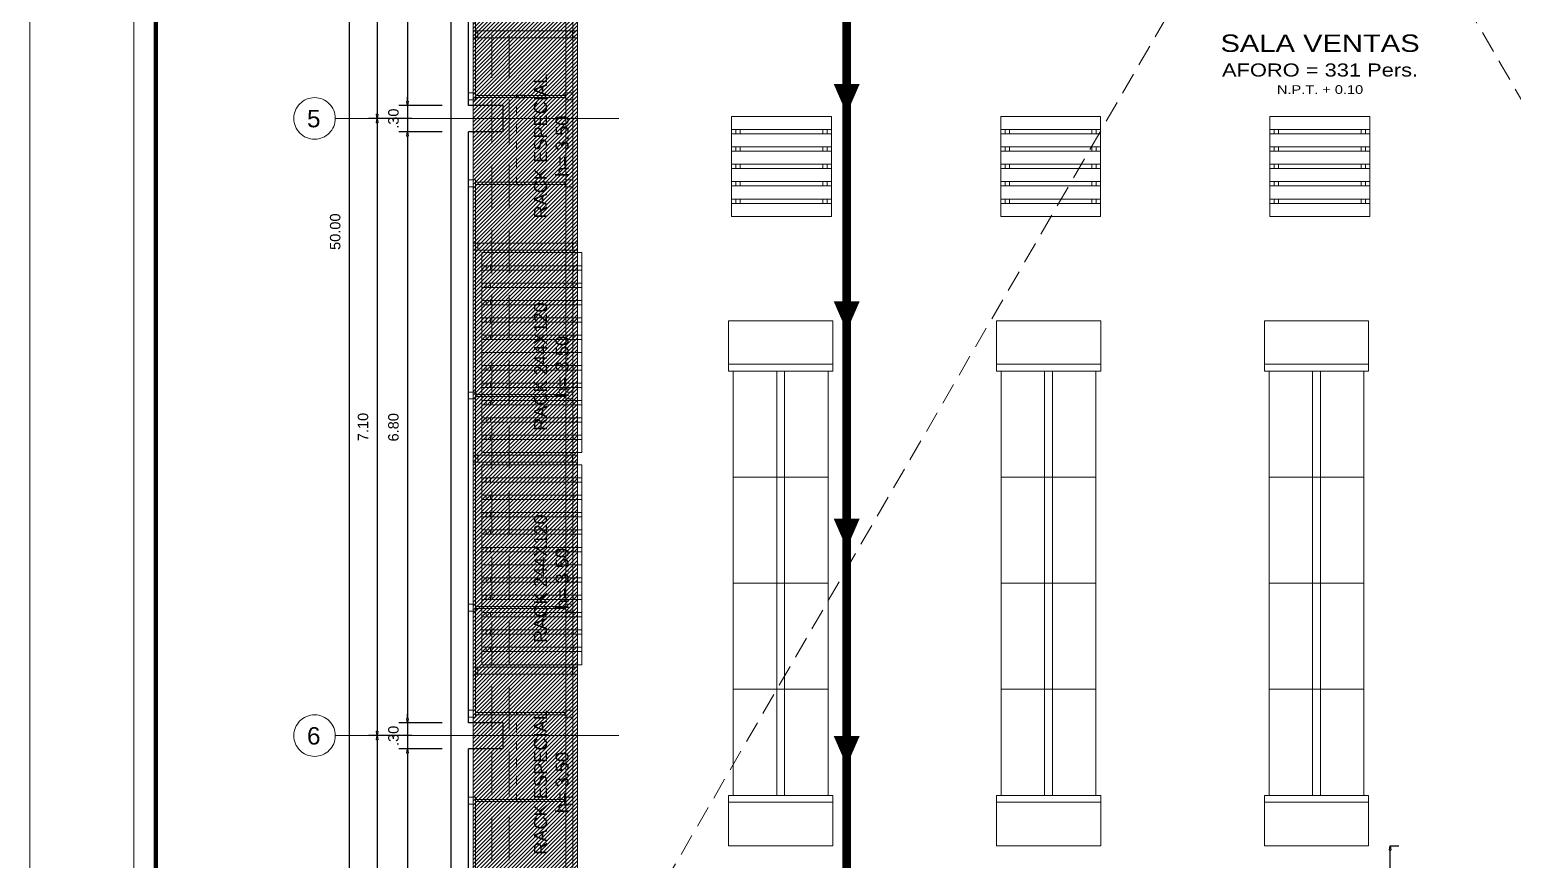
# Model space of a CAD drawing. Header units: millimetres. Extents: x 1675 to 1732.9, y 581.7 to 641.7.
# Drawn here: x 1675.05 to 1692.12, y 606 to 615.55 of the extents above; entities that cross this region are included whole.
import ezdxf

# ---------------------------------------------------------------- set-up
doc = ezdxf.new("R2010")
doc.units = ezdxf.units.MM
for name, pattern in [('DASHDOT', [25.4, 12.7, -6.35, 0, -6.35]), ('DASHED', [0.75, 0.5, -0.25]), ('HIDDEN', [0.375, 0.25, -0.125])]:
    doc.linetypes.add(name, pattern=pattern)
doc.layers.get('0').update_dxf_attribs({"lineweight": 5})
doc.layers.get('Defpoints').update_dxf_attribs({"color": 8, "lineweight": 5})
for name, color, linetype, lineweight in [('- PALETS', 8, 'Continuous', 5), ('-GÓNDOLAS PERÚ', 8, 'Continuous', 5), ('0-MEMB5', 5, 'Continuous', 18), ('AHURADO', 8, 'Continuous', 5), ('COTAS', 8, 'Continuous', 5), ('EJES', 92, 'DASHDOT', 5), ('LFS - 300 - GONDOLA GENERAL', 8, 'Continuous', 5), ('LFS - 303 - LINEAS_COTAS', 8, 'DASHED', 5), ('Muros', 7, 'Continuous', 30), ('PROYECCION', 8, 'HIDDEN', 5), ('Ruta Evacuacion 1', 82, 'HIDDEN', 5), ('texto', 7, 'Continuous', 5)]:
    doc.layers.add(name, color=color, linetype=linetype, lineweight=lineweight)
doc.styles.add('ROMANS', font='arial.ttf')
doc.styles.get("Standard").update_dxf_attribs({"font": 'arial.ttf'})
doc.styles.add('Texto peqño', font='sanss___.ttf', dxfattribs={"height": 0.12})
doc.dimstyles.new('100', dxfattribs={"dimtxt": 0.12, "dimasz": 0.05, "dimexe": 0.1, "dimexo": 0.25, "dimgap": 0.1, "dimtad": 1, "dimzin": 4, "dimdsep": 46, "dimtxsty": 'Texto peqño', "dimblk": 'CLOSEDBLANK', "dimcen": -0.05, "dimdle": 0.1, "dimclrd": 256, "dimclre": 256, "dimclrt": 256, "dimadec": 0, "dimazin": 0, "dimtfac": 1, "dimtix": 1, "dimtmove": 0, "dimatfit": 3, "dimldrblk": 'ARCHTICK', "dimfxl": 0, "dimarcsym": 0})

# ---------------------------------------------------------------- blocks, each defined once
blk = doc.blocks.new('A$C68C32CAB')
for points in [[(0.65, 1.15), (-0.5, 1.15), (-0.5, 0), (0.65, 0)], [(-0.5, 1), (0.65, 1), (0.65, 1.15), (-0.5, 1.15)], [(-0.5, 0.8), (0.65, 0.8), (0.65, 0.95), (-0.5, 0.95)], [(-0.45, 0.95), (-0.4, 0.95), (-0.4, 1), (-0.45, 1)], [(0.6, 0.95), (0.55, 0.95), (0.55, 1), (0.6, 1)], [(-0.5, 0.6), (0.65, 0.6), (0.65, 0.75), (-0.5, 0.75)], [(-0.45, 0.75), (-0.4, 0.75), (-0.4, 0.8), (-0.45, 0.8)], [(0.6, 0.75), (0.55, 0.75), (0.55, 0.8), (0.6, 0.8)], [(-0.5, 0.55), (0.65, 0.55), (0.65, 0.4), (-0.5, 0.4)], [(-0.45, 0.55), (-0.4, 0.55), (-0.4, 0.6), (-0.45, 0.6)], [(0.6, 0.55), (0.55, 0.55), (0.55, 0.6), (0.6, 0.6)], [(-0.5, 0.35), (0.65, 0.35), (0.65, 0.2), (-0.5, 0.2)], [(-0.45, 0.35), (-0.4, 0.35), (-0.4, 0.4), (-0.45, 0.4)], [(0.6, 0.35), (0.55, 0.35), (0.55, 0.4), (0.6, 0.4)], [(-0.45, 0.15), (-0.4, 0.15), (-0.4, 0.2), (-0.45, 0.2)], [(0.6, 0.15), (0.55, 0.15), (0.55, 0.2), (0.6, 0.2)], [(-0.5, 0.15), (0.65, 0.15), (0.65, 0), (-0.5, 0)]]:
    blk.add_lwpolyline(points, close=True)
blk = doc.blocks.new('A$C4ABE7C53')
at = {"layer": 'AHURADO'}
h = blk.add_hatch(dxfattribs=at)
h.set_pattern_fill('ANSI31', color=256, scale=0.01, style=0)
h.set_pattern_definition([(45, (-1535.53178, -607.30663), (-0.0224506403, 0.0224506403), [])])
h.paths.add_polyline_path([(-0.06, 1.95), (1.14, 1.95), (1.14, -0.57), (-0.06, -0.57)])
blk.add_lwpolyline([(-0.06, 1.95), (1.14, 1.95), (1.14, -0.57), (-0.06, -0.57), (-0.06, 1.95)])
for points in [[(-0.06, 1.87), (-0.06, 1.95), (-0.005, 1.95), (-0.005, 1.87)], [(1.14, 1.87), (1.14, 1.95), (1.085, 1.95), (1.085, 1.87)], [(-0.06, -0.49), (-0.06, -0.57), (-0.005, -0.57), (-0.005, -0.49)], [(1.14, -0.49), (1.14, -0.57), (1.085, -0.57), (1.085, -0.49)]]:
    blk.add_lwpolyline(points, close=True)
at = {"insert": (0.841, 0.625, 0), "char_height": 0.15, "attachment_point": 5, "rotation": 90, "line_spacing_factor": 0.992596, "style": 'ROMANS'}
blk.add_mtext('RACK ESPECIAL\\Ph= 3.50', dxfattribs=at)
blk = doc.blocks.new('A$C50276488')
at = {"layer": 'AHURADO'}
h = blk.add_hatch(dxfattribs=at)
h.set_pattern_fill('ANSI31', color=256, scale=0.01, style=0)
h.set_pattern_definition([(45, (-1535.53178, -607.30663), (-0.0224506403, 0.0224506403), [])])
h.paths.add_polyline_path([(0.06, 2.643), (1.26, 2.643), (1.26, 0.123), (0.06, 0.123)])
blk.add_lwpolyline([(0.06, 2.643), (1.26, 2.643), (1.26, 0.123), (0.06, 0.123), (0.06, 2.643)])
for points in [[(0.06, 2.563), (0.06, 2.643), (0.115, 2.643), (0.115, 2.563)], [(1.26, 2.563), (1.26, 2.643), (1.205, 2.643), (1.205, 2.563)], [(0.06, 0.123), (0.06, 0.203), (0.115, 0.203), (0.115, 0.123)], [(1.26, 0.123), (1.26, 0.203), (1.205, 0.203), (1.205, 0.123)]]:
    blk.add_lwpolyline(points, close=True)
at = {"insert": (0.961, 1.223, 0), "char_height": 0.15, "attachment_point": 5, "rotation": 90, "line_spacing_factor": 0.992596, "style": 'ROMANS'}
blk.add_mtext('RACK 244X120 \\Ph= 3.50', dxfattribs=at)
blk = doc.blocks.new('Multirack_1000x1200')
at = {"linetype": 'Continuous'}
for points in [[(-0.556, 1.054), (-0.556, 1.052), (-0.555, 1.052), (-0.555, 1.055), (-0.645, 1.055), (-0.645, 1.052), (-0.644, 1.052), (-0.644, 1.054)], [(-0.645, 1.028), (-0.644, 1.028), (-0.644, 1.054), (-0.556, 1.054), (-0.556, 1.052), (-0.555, 1.052), (-0.555, 1.055), (-0.645, 1.055)], [(-0.645, 1.028), (-0.644, 1.028), (-0.644, 1.052), (-0.645, 1.052)], [(-0.644, 1.026), (-0.644, 1.028), (-0.645, 1.028), (-0.645, 1.025), (-0.555, 1.025), (-0.555, 1.028), (-0.556, 1.028), (-0.556, 1.026)], [(-0.645, 1.025), (-0.555, 1.025), (-0.555, 1.028), (-0.556, 1.028), (-0.556, 1.026), (-0.644, 1.026), (-0.644, 1.028), (-0.645, 1.028)], [(-0.555, 1.052), (-0.556, 1.052), (-0.556, 1.028), (-0.555, 1.028)], [(-0.645, 0.028), (-0.644, 0.028), (-0.644, 0.054), (-0.556, 0.054), (-0.556, 0.052), (-0.555, 0.052), (-0.555, 0.055), (-0.645, 0.055)], [(-0.556, 0.054), (-0.556, 0.052), (-0.555, 0.052), (-0.555, 0.055), (-0.645, 0.055), (-0.645, 0.052), (-0.644, 0.052), (-0.644, 0.054)], [(-0.645, 0.028), (-0.644, 0.028), (-0.644, 0.054), (-0.556, 0.054), (-0.556, 0.052), (-0.555, 0.052), (-0.555, 0.055), (-0.645, 0.055)], [(-0.645, 0.028), (-0.644, 0.028), (-0.644, 0.052), (-0.645, 0.052)], [(-0.645, 0.028), (-0.644, 0.028), (-0.644, 0.052), (-0.645, 0.052)], [(-0.645, 0.025), (-0.555, 0.025), (-0.555, 0.028), (-0.556, 0.028), (-0.556, 0.026), (-0.644, 0.026), (-0.644, 0.028), (-0.645, 0.028)], [(-0.644, 0.026), (-0.644, 0.028), (-0.645, 0.028), (-0.645, 0.025), (-0.555, 0.025), (-0.555, 0.028), (-0.556, 0.028), (-0.556, 0.026)], [(-0.555, 0.052), (-0.556, 0.052), (-0.556, 0.028), (-0.555, 0.028)]]:
    blk.add_hatch(color=256, dxfattribs=at).paths.add_polyline_path(points, flags=0)
for p, q in [((-0.08, 1.028), (-0.08, 1.052)), ((-0.081, 0.028), (-0.081, 0.052))]:
    blk.add_line(p, q, dxfattribs=at)
at = {"linetype": 'Continuous', "flags": 128}
for points in [[(-0.645, 1.025), (-0.555, 1.025), (-0.555, 1.055), (-0.645, 1.055)], [(-0.644, 1.026), (-0.556, 1.026), (-0.556, 1.054), (-0.644, 1.054)], [(-0.645, 0.055), (-0.555, 0.055), (-0.555, 0.025), (-0.645, 0.025)], [(-0.645, 0.055), (-0.555, 0.055), (-0.555, 0.025), (-0.645, 0.025)], [(-0.644, 0.054), (-0.556, 0.054), (-0.556, 0.026), (-0.644, 0.026)], [(-0.644, 0.054), (-0.556, 0.054), (-0.556, 0.026), (-0.644, 0.026)]]:
    blk.add_lwpolyline(points, close=True, dxfattribs=at)
for points in [[(-0.08, 1.052), (-0.645, 1.052)], [(-0.08, 1.028), (-0.645, 1.028)], [(-0.1, 1.057), (-0.08, 1.057), (-0.08, 1.08), (0, 1.08), (0, 1), (-0.08, 1), (-0.08, 1.022), (-0.1, 1.022)], [(-0.08, 1), (-0.08, 0)], [(0, 1), (0, 0)], [(-0.081, 0.052), (-0.645, 0.052)], [(-0.081, 0.028), (-0.645, 0.028)], [(-0.099, 0.057), (-0.08, 0.057), (-0.08, 0.08), (0, 0.08), (0, 0), (-0.08, 0), (-0.08, 0.022), (-0.099, 0.022)]]:
    blk.add_lwpolyline(points, dxfattribs=at)
at = {"linetype": 'HIDDEN', "ltscale": 0.2, "flags": 128}
blk.add_lwpolyline([(-0.645, 0.025), (-0.645, 1.025)], dxfattribs=at)
blk = doc.blocks.new('Multirack_1220x1200_MURAL')
at = {"color": 0}
for p, q in [((0.052, 1.12), (0.028, 1.12)), ((1.272, 1.119), (1.248, 1.119))]:
    blk.add_line(p, q, dxfattribs=at)
for points in [[(0.023, 1.1), (0.023, 1.12), (0, 1.12), (0, 1.2), (0.08, 1.2), (0.08, 1.12), (0.058, 1.12), (0.058, 1.1)], [(0.08, 1.2), (1.22, 1.2)], [(1.243, 1.101), (1.243, 1.12), (1.22, 1.12), (1.22, 1.2), (1.3, 1.2), (1.3, 1.12), (1.278, 1.12), (1.278, 1.101)], [(0.028, 1.12), (0.028, 0.08)], [(0.052, 1.12), (0.052, 0.08)], [(0.08, 1.12), (1.22, 1.12)], [(1.248, 1.119), (1.248, 0.08)], [(1.272, 1.119), (1.272, 0.08)], [(0.023, 0.099), (0.023, 0.08), (0, 0.08), (0, 0), (0.08, 0), (0.08, 0.08), (0.058, 0.08), (0.058, 0.099)], [(0.028, 0.08), (0.052, 0.08)], [(0.08, 0.08), (1.22, 0.08)], [(0.08, 0), (1.22, 0)], [(1.243, 0.099), (1.243, 0.08), (1.22, 0.08), (1.22, 0), (1.3, 0), (1.3, 0.08), (1.278, 0.08), (1.278, 0.099)], [(1.248, 0.08), (1.272, 0.08)]]:
    blk.add_lwpolyline(points, dxfattribs=at)
blk = doc.blocks.new('Multirack_2440x1200_MURAL')
at = {"color": 0}
for p, q in [((1.12, 2.468), (1.12, 2.492)), ((1.119, 0.028), (1.119, 0.052))]:
    blk.add_line(p, q, dxfattribs=at)
for points in [[(0.099, 2.497), (0.08, 2.497), (0.08, 2.52), (0, 2.52), (0, 2.44), (0.08, 2.44), (0.08, 2.462), (0.099, 2.462)], [(0, 2.44), (0, 0.08)], [(1.12, 2.492), (0.08, 2.492)], [(0.08, 2.492), (0.08, 2.468)], [(1.12, 2.468), (0.08, 2.468)], [(0.08, 2.44), (0.08, 0.08)], [(1.1, 2.497), (1.12, 2.497), (1.12, 2.52), (1.2, 2.52), (1.2, 2.44), (1.12, 2.44), (1.12, 2.462), (1.1, 2.462)], [(1.12, 2.44), (1.12, 0.08)], [(1.2, 2.44), (1.2, 0.08)], [(0.099, 0.057), (0.08, 0.057), (0.08, 0.08), (0, 0.08), (0, 0), (0.08, 0), (0.08, 0.022), (0.099, 0.022)], [(1.119, 0.052), (0.08, 0.052)], [(0.08, 0.052), (0.08, 0.028)], [(1.119, 0.028), (0.08, 0.028)], [(1.101, 0.057), (1.12, 0.057), (1.12, 0.08), (1.2, 0.08), (1.2, 0), (1.12, 0), (1.12, 0.022), (1.101, 0.022)]]:
    blk.add_lwpolyline(points, dxfattribs=at)
blk = doc.blocks.new('A$C0BC153C5')
for points in [[(1.2, 5.76), (0, 5.76), (0, 6.26), (1.2, 6.26)], [(1.2, 5.76), (0, 5.76), (0, 5.68), (1.2, 5.68)], [(0.055, 4.46), (0.055, 5.68), (0.555, 5.68), (0.555, 4.46)], [(0.555, 4.46), (0.555, 5.68), (0.645, 5.68), (0.645, 4.46)], [(0.645, 4.46), (0.645, 5.68), (1.145, 5.68), (1.145, 4.46)], [(0.055, 3.24), (0.055, 4.46), (0.555, 4.46), (0.555, 3.24)], [(0.555, 3.24), (0.555, 4.46), (0.645, 4.46), (0.645, 3.24)], [(0.645, 3.24), (0.645, 4.46), (1.145, 4.46), (1.145, 3.24)], [(0.055, 2.02), (0.055, 3.24), (0.555, 3.24), (0.555, 2.02)], [(0.555, 2.02), (0.555, 3.24), (0.645, 3.24), (0.645, 2.02)], [(0.645, 2.02), (0.645, 3.24), (1.145, 3.24), (1.145, 2.02)], [(0.055, 0.8), (0.055, 2.02), (0.555, 2.02), (0.555, 0.8)], [(0.555, 0.8), (0.555, 2.02), (0.645, 2.02), (0.645, 0.8)], [(0.645, 0.8), (0.645, 2.02), (1.145, 2.02), (1.145, 0.8)], [(1.2, 0.8), (0, 0.8), (0, 0.72), (1.2, 0.72)], [(1.2, 0.22), (0, 0.22), (0, 0.72), (1.2, 0.72)]]:
    blk.add_lwpolyline(points, close=True)
blk = doc.blocks.new('_ClosedBlank')
at = {"color": 0, "linetype": 'ByBlock', "lineweight": -2}
for p, q in [((-1, 0.17), (0, 0)), ((-1, 0.17), (-1, -0.17)), ((0, 0), (-1, -0.17))]:
    blk.add_line(p, q, dxfattribs=at)
blk = doc.blocks.new('*D85')
at = {"layer": 'COTAS', "lineweight": -2}
for p, q in [((1679.796, 621.478), (1679.296, 621.478)), ((1679.796, 614.678), (1679.296, 614.678))]:
    blk.add_line(p, q, dxfattribs=at)
at = {"layer": 'COTAS', "linetype": 'ByBlock', "lineweight": -2}
blk.add_line((1679.396, 621.428), (1679.396, 614.728), dxfattribs=at)
at = {"layer": 'Defpoints', "color": 0}
for p in [(1680.096, 621.478), (1679.396, 614.678), (1680.096, 614.678)]:
    blk.add_point(p, dxfattribs=at)
at = {"layer": 'COTAS', "lineweight": -2, "xscale": 0.05, "yscale": 0.05, "zscale": 0.05}
for p, rotation in [((1679.396, 621.478), 90), ((1679.396, 614.678), 270)]:
    blk.add_blockref('_ClosedBlank', p, dxfattribs=dict(at, rotation=rotation))
at = {"layer": 'COTAS', "insert": (1679.234, 618.078), "char_height": 0.12, "attachment_point": 5, "rotation": 90, "style": 'Texto peqño'}
blk.add_mtext('6.80', dxfattribs=at)
blk = doc.blocks.new('_ARCHTICK')
at = {"color": 0, "linetype": 'ByBlock', "const_width": 0.15}
blk.add_lwpolyline([(-0.5, -0.5), (0.5, 0.5)], dxfattribs=at)
blk = doc.blocks.new('*D86')
at = {"layer": 'COTAS', "linetype": 'ByBlock', "lineweight": -2}
for p, q in [((1679.396, 614.728), (1679.396, 614.778)), ((1679.396, 614.678), (1679.396, 614.378)), ((1679.396, 614.328), (1679.396, 614.278))]:
    blk.add_line(p, q, dxfattribs=at)
at = {"layer": 'COTAS', "lineweight": -2}
for p, q in [((1679.796, 614.678), (1679.296, 614.678)), ((1679.796, 614.378), (1679.296, 614.378))]:
    blk.add_line(p, q, dxfattribs=at)
at = {"layer": 'Defpoints', "color": 0}
for p in [(1680.096, 614.678), (1679.396, 614.378), (1680.096, 614.378)]:
    blk.add_point(p, dxfattribs=at)
at = {"layer": 'COTAS', "lineweight": -2, "xscale": 0.05, "yscale": 0.05, "zscale": 0.05}
for p, rotation in [((1679.396, 614.678), 270), ((1679.396, 614.378), 90)]:
    blk.add_blockref('_ClosedBlank', p, dxfattribs=dict(at, rotation=rotation))
at = {"layer": 'COTAS', "insert": (1679.234, 614.528), "char_height": 0.12, "attachment_point": 5, "rotation": 90, "style": 'Texto peqño'}
blk.add_mtext('.30', dxfattribs=at)
blk = doc.blocks.new('*D87')
at = {"layer": 'COTAS', "lineweight": -2}
for p, q in [((1679.796, 614.378), (1679.296, 614.378)), ((1679.796, 607.578), (1679.296, 607.578))]:
    blk.add_line(p, q, dxfattribs=at)
at = {"layer": 'COTAS', "linetype": 'ByBlock', "lineweight": -2}
blk.add_line((1679.396, 614.328), (1679.396, 607.628), dxfattribs=at)
at = {"layer": 'Defpoints', "color": 0}
for p in [(1680.096, 614.378), (1679.396, 607.578), (1680.096, 607.578)]:
    blk.add_point(p, dxfattribs=at)
at = {"layer": 'COTAS', "lineweight": -2, "xscale": 0.05, "yscale": 0.05, "zscale": 0.05}
for p, rotation in [((1679.396, 614.378), 90), ((1679.396, 607.578), 270)]:
    blk.add_blockref('_ClosedBlank', p, dxfattribs=dict(at, rotation=rotation))
at = {"layer": 'COTAS', "insert": (1679.234, 610.978), "char_height": 0.12, "attachment_point": 5, "rotation": 90, "style": 'Texto peqño'}
blk.add_mtext('6.80', dxfattribs=at)
blk = doc.blocks.new('*D88')
at = {"layer": 'COTAS', "linetype": 'ByBlock', "lineweight": -2}
for p, q in [((1679.396, 607.628), (1679.396, 607.678)), ((1679.396, 607.578), (1679.396, 607.278)), ((1679.396, 607.228), (1679.396, 607.178))]:
    blk.add_line(p, q, dxfattribs=at)
at = {"layer": 'COTAS', "lineweight": -2}
for p, q in [((1679.796, 607.578), (1679.296, 607.578)), ((1679.796, 607.278), (1679.296, 607.278))]:
    blk.add_line(p, q, dxfattribs=at)
at = {"layer": 'Defpoints', "color": 0}
for p in [(1680.096, 607.578), (1679.396, 607.278), (1680.096, 607.278)]:
    blk.add_point(p, dxfattribs=at)
at = {"layer": 'COTAS', "lineweight": -2, "xscale": 0.05, "yscale": 0.05, "zscale": 0.05}
for p, rotation in [((1679.396, 607.578), 270), ((1679.396, 607.278), 90)]:
    blk.add_blockref('_ClosedBlank', p, dxfattribs=dict(at, rotation=rotation))
at = {"layer": 'COTAS', "insert": (1679.234, 607.428), "char_height": 0.12, "attachment_point": 5, "rotation": 90, "style": 'Texto peqño'}
blk.add_mtext('.30', dxfattribs=at)
blk = doc.blocks.new('*D89')
at = {"layer": 'COTAS', "lineweight": -2}
for p, q in [((1679.796, 607.278), (1679.296, 607.278)), ((1679.796, 600.493), (1679.296, 600.493))]:
    blk.add_line(p, q, dxfattribs=at)
at = {"layer": 'COTAS', "linetype": 'ByBlock', "lineweight": -2}
blk.add_line((1679.396, 607.228), (1679.396, 600.543), dxfattribs=at)
at = {"layer": 'Defpoints', "color": 0}
for p in [(1680.096, 607.278), (1679.396, 600.493), (1680.096, 600.493)]:
    blk.add_point(p, dxfattribs=at)
at = {"layer": 'COTAS', "lineweight": -2, "xscale": 0.05, "yscale": 0.05, "zscale": 0.05}
for p, rotation in [((1679.396, 607.278), 90), ((1679.396, 600.493), 270)]:
    blk.add_blockref('_ClosedBlank', p, dxfattribs=dict(at, rotation=rotation))
at = {"layer": 'COTAS', "insert": (1679.234, 603.886), "char_height": 0.12, "attachment_point": 5, "rotation": 90, "style": 'Texto peqño'}
blk.add_mtext('6.79', dxfattribs=at)
blk = doc.blocks.new('*D98')
at = {"layer": 'COTAS', "lineweight": -2}
for p, q in [((1679.446, 621.631), (1678.946, 621.631)), ((1679.446, 614.531), (1678.946, 614.531))]:
    blk.add_line(p, q, dxfattribs=at)
at = {"layer": 'COTAS', "linetype": 'ByBlock', "lineweight": -2}
blk.add_line((1679.046, 621.581), (1679.046, 614.581), dxfattribs=at)
at = {"layer": 'Defpoints', "color": 0}
for p in [(1679.896, 621.631), (1679.046, 614.531), (1679.896, 614.531)]:
    blk.add_point(p, dxfattribs=at)
at = {"layer": 'COTAS', "lineweight": -2, "xscale": 0.05, "yscale": 0.05, "zscale": 0.05}
for p, rotation in [((1679.046, 621.631), 90), ((1679.046, 614.531), 270)]:
    blk.add_blockref('_ClosedBlank', p, dxfattribs=dict(at, rotation=rotation))
at = {"layer": 'COTAS', "insert": (1678.884, 618.081), "char_height": 0.12, "attachment_point": 5, "rotation": 90, "style": 'Texto peqño'}
blk.add_mtext('7.10', dxfattribs=at)
blk = doc.blocks.new('*D99')
at = {"layer": 'COTAS', "lineweight": -2}
for p, q in [((1679.446, 614.531), (1678.946, 614.531)), ((1679.446, 607.431), (1678.946, 607.431))]:
    blk.add_line(p, q, dxfattribs=at)
at = {"layer": 'COTAS', "linetype": 'ByBlock', "lineweight": -2}
blk.add_line((1679.046, 614.481), (1679.046, 607.481), dxfattribs=at)
at = {"layer": 'Defpoints', "color": 0}
for p in [(1679.896, 614.531), (1679.046, 607.431), (1679.896, 607.431)]:
    blk.add_point(p, dxfattribs=at)
at = {"layer": 'COTAS', "lineweight": -2, "xscale": 0.05, "yscale": 0.05, "zscale": 0.05}
for p, rotation in [((1679.046, 614.531), 90), ((1679.046, 607.431), 270)]:
    blk.add_blockref('_ClosedBlank', p, dxfattribs=dict(at, rotation=rotation))
at = {"layer": 'COTAS', "insert": (1678.884, 610.981), "char_height": 0.12, "attachment_point": 5, "rotation": 90, "style": 'Texto peqño'}
blk.add_mtext('7.10', dxfattribs=at)
blk = doc.blocks.new('*D100')
at = {"layer": 'COTAS', "lineweight": -2}
for p, q in [((1679.446, 607.431), (1678.946, 607.431)), ((1679.446, 601.771), (1678.946, 601.771))]:
    blk.add_line(p, q, dxfattribs=at)
at = {"layer": 'COTAS', "linetype": 'ByBlock', "lineweight": -2}
blk.add_line((1679.046, 607.381), (1679.046, 601.821), dxfattribs=at)
at = {"layer": 'Defpoints', "color": 0}
for p in [(1679.896, 607.431), (1679.046, 601.771), (1679.896, 601.771)]:
    blk.add_point(p, dxfattribs=at)
at = {"layer": 'COTAS', "lineweight": -2, "xscale": 0.05, "yscale": 0.05, "zscale": 0.05}
for p, rotation in [((1679.046, 607.431), 90), ((1679.046, 601.771), 270)]:
    blk.add_blockref('_ClosedBlank', p, dxfattribs=dict(at, rotation=rotation))
at = {"layer": 'COTAS', "insert": (1678.884, 604.601), "char_height": 0.12, "attachment_point": 5, "rotation": 90, "style": 'Texto peqño'}
blk.add_mtext('5.66', dxfattribs=at)
blk = doc.blocks.new('*D104')
at = {"layer": 'COTAS', "lineweight": -2}
for p, q in [((1679.126, 638.228), (1678.626, 638.228)), ((1679.126, 588.228), (1678.626, 588.228))]:
    blk.add_line(p, q, dxfattribs=at)
at = {"layer": 'COTAS', "linetype": 'ByBlock', "lineweight": -2}
blk.add_line((1678.726, 638.178), (1678.726, 588.278), dxfattribs=at)
at = {"layer": 'Defpoints', "color": 0}
for p in [(1679.896, 638.228), (1678.726, 588.228), (1679.896, 588.228)]:
    blk.add_point(p, dxfattribs=at)
at = {"layer": 'COTAS', "lineweight": -2, "xscale": 0.05, "yscale": 0.05, "zscale": 0.05}
for p, rotation in [((1678.726, 638.228), 90), ((1678.726, 588.228), 270)]:
    blk.add_blockref('_ClosedBlank', p, dxfattribs=dict(at, rotation=rotation))
at = {"layer": 'COTAS', "insert": (1678.564, 613.228), "char_height": 0.12, "attachment_point": 5, "rotation": 90, "style": 'Texto peqño'}
blk.add_mtext('50.00', dxfattribs=at)
blk = doc.blocks.new('SENTIDO')
blk.add_lwpolyline([(-0.344, 0, 0, 0.3, 0), (0, 0, 0, 0, 0)], format="xyseb")
blk = doc.blocks.new('*D333')
at = {"layer": 'COTAS', "lineweight": -2}
for p, q in [((1690.702, 606.164), (1690.802, 606.164)), ((1690.702, 602.498), (1690.602, 602.498))]:
    blk.add_line(p, q, dxfattribs=at)
at = {"layer": 'COTAS', "linetype": 'ByBlock', "lineweight": -2}
blk.add_line((1690.702, 602.548), (1690.702, 606.114), dxfattribs=at)
at = {"layer": 'Defpoints', "color": 0}
for p in [(1690.455, 606.164), (1690.702, 606.164), (1690.811, 602.498)]:
    blk.add_point(p, dxfattribs=at)
at = {"layer": 'COTAS', "lineweight": -2, "xscale": 0.05, "yscale": 0.05, "zscale": 0.05}
for p, rotation in [((1690.702, 606.164), 90), ((1690.702, 602.498), 270)]:
    blk.add_blockref('_ClosedBlank', p, dxfattribs=dict(at, rotation=rotation))
at = {"layer": 'COTAS', "insert": (1690.54, 604.331), "char_height": 0.12, "attachment_point": 5, "rotation": 90, "style": 'Texto peqño'}
blk.add_mtext('3.67', dxfattribs=at)

msp = doc.modelspace()

# ---------------------------------------------------------------- linework, layer by layer
msp.add_lwpolyline([(1731.748, 640.477), (1676.248, 640.477), (1676.248, 582.877), (1731.748, 582.877)], close=True)
at = {"layer": '0-MEMB5', "ltscale": 0.03, "const_width": 0.0503}
msp.add_lwpolyline([(1731.498, 640.227), (1676.498, 640.227), (1676.498, 583.127), (1731.498, 583.127)], close=True, dxfattribs=at)
at = {"layer": 'Defpoints'}
msp.add_lwpolyline([(1732.948, 641.677), (1675.048, 641.677), (1675.048, 581.677), (1732.948, 581.677)], close=True, dxfattribs=at)
at = {"layer": 'EJES', "ltscale": 10}
for p, q in [((1681.829, 614.531), (1678.565, 614.531)), ((1681.829, 607.431), (1678.565, 607.431))]:
    msp.add_line(p, q, dxfattribs=at)
for centre in [(1678.326, 614.531), (1678.326, 607.431)]:
    msp.add_circle(centre, 0.239, dxfattribs=at)
at = {"layer": 'LFS - 303 - LINEAS_COTAS', "elevation": 0}
msp.add_lwpolyline([(1680.366, 635.748), (1680.366, 601.848)], dxfattribs=at)
at = {"layer": 'LFS - 303 - LINEAS_COTAS'}
msp.add_lwpolyline([(1680.566, 635.748), (1680.566, 601.848)], dxfattribs=at)
at = {"layer": 'Muros'}
for p, q in [((1679.896, 588.228), (1679.896, 638.228)), ((1679.896, 599.097, 0), (1679.896, 634.111, 0)), ((1680.096, 614.678), (1680.096, 621.478)), ((1680.496, 614.678), (1680.096, 614.678)), ((1680.496, 614.378), (1680.496, 614.678)), ((1680.096, 607.578), (1680.096, 614.378)), ((1680.496, 614.378), (1680.096, 614.378)), ((1680.496, 607.578), (1680.096, 607.578)), ((1680.496, 607.278), (1680.496, 607.578)), ((1680.096, 600.493), (1680.096, 607.278)), ((1680.496, 607.278), (1680.096, 607.278))]:
    msp.add_line(p, q, dxfattribs=at)
at = {"layer": 'PROYECCION'}
for p, q in [((1680.096, 601.848), (1699.696, 635.628)), ((1680.096, 635.628), (1699.696, 601.848))]:
    msp.add_line(p, q, dxfattribs=at)
at = {"layer": 'Ruta Evacuacion 1', "const_width": 0.1}
msp.add_lwpolyline([(1684.449, 594.928), (1684.449, 623.041, -0.050367), (1684.459, 623.141), (1687.119, 636.178, -0.356411), (1687.609, 636.578), (1691.851, 636.578)], format="xyb", dxfattribs=at)

# ---------------------------------------------------------------- block references
at = {"layer": '- PALETS', "xscale": -1}
for p in [(1683.774, 613.404), (1686.871, 613.404), (1689.968, 613.404), (1680.901, 611.837), (1680.901, 610.687), (1680.901, 609.397), (1680.901, 608.247)]:
    msp.add_blockref('A$C68C32CAB', p, dxfattribs=at)
at = {"layer": '- PALETS'}
for p in [(1683.089, 605.944), (1686.172, 605.944), (1689.255, 605.944)]:
    msp.add_blockref('A$C0BC153C5', p, dxfattribs=at)
at = {"layer": '-GÓNDOLAS PERÚ'}
for name, p in [('A$C50276488', (1680.09, 615.334)), ('A$C4ABE7C53', (1680.21, 613.587)), ('A$C50276488', (1680.09, 610.454)), ('A$C50276488', (1680.09, 608.014)), ('A$C4ABE7C53', (1680.21, 606.267))]:
    msp.add_blockref(name, p, dxfattribs=at)
at = {"layer": 'LFS - 300 - GONDOLA GENERAL'}
for name, p, rotation in [('Multirack_1220x1200_MURAL', (1681.296, 614.744), 90), ('Multirack_2440x1200_MURAL', (1681.296, 613.824), 180), ('Multirack_2440x1200_MURAL', (1681.296, 611.384), 180), ('Multirack_1220x1200_MURAL', (1681.296, 607.644), 90), ('Multirack_1220x1200_MURAL', (1681.296, 605.424, 0), 90)]:
    msp.add_blockref(name, p, dxfattribs=dict(at, rotation=rotation))
for p in [(1681.296, 613.744), (1681.296, 606.644)]:
    msp.add_blockref('Multirack_1000x1200', p, dxfattribs=at)
at = {"layer": 'Ruta Evacuacion 1', "rotation": 90}
for p in [(1684.449, 614.928), (1684.449, 612.428), (1684.449, 609.928), (1684.449, 607.428)]:
    msp.add_blockref('SENTIDO', p, dxfattribs=at)

# ---------------------------------------------------------------- texts
at = {"layer": 'EJES', "ltscale": 10}
for s, p in [('5', (1678.239, 614.429)), ('6', (1678.239, 607.329))]:
    msp.add_text(s, height=0.2, rotation=360, dxfattribs=at).set_placement(p)
at = {"layer": 'texto', "insert": (1689.896, 615.154), "char_height": 0.1, "attachment_point": 5, "style": 'ROMANS'}
msp.add_mtext('{\\H2x;\\W1.2;SALA VENTAS\\H0.75x;\\PAFORO = 331 Pers.\\P\\H0.66667x;N.P.T. + 0.10}', dxfattribs=at)

# ---------------------------------------------------------------- dimensions: what is measured, and where the dimension line sits
at = {"layer": 'COTAS'}
for base, p1, p2, picture, middle in [((1678.726, 588.228), (1679.896, 638.228), (1679.896, 588.228), '*D104', (1678.564, 613.228)), ((1690.702, 606.164), (1690.811, 602.498), (1690.455, 606.164), '*D333', (1690.54, 604.331))]:
    dim = msp.add_linear_dim(base=base, p1=p1, p2=p2, angle=90, dimstyle='100', dxfattribs=at)
    dim.commit()
    dim.dimension.update_dxf_attribs({"geometry": picture, "text_midpoint": middle})
for base, p1, p2, picture, middle in [((1679.046, 614.531), (1679.896, 621.631), (1679.896, 614.531), '*D98', (1678.884, 618.081)), ((1679.396, 614.678), (1680.096, 621.478), (1680.096, 614.678), '*D85', (1679.234, 618.078)), ((1679.396, 614.378), (1680.096, 614.678), (1680.096, 614.378), '*D86', (1679.234, 614.528)), ((1679.046, 607.431), (1679.896, 614.531), (1679.896, 607.431), '*D99', (1678.884, 610.981)), ((1679.396, 607.578), (1680.096, 614.378), (1680.096, 607.578), '*D87', (1679.234, 610.978)), ((1679.396, 607.278), (1680.096, 607.578), (1680.096, 607.278), '*D88', (1679.234, 607.428)), ((1679.046, 601.771), (1679.896, 607.431), (1679.896, 601.771), '*D100', (1678.884, 604.601)), ((1679.395930363, 600.4934884), (1680.095930363, 607.2784884), (1680.095930363, 600.4934884), '*D89', (1679.234037358, 603.8859884))]:
    dim = msp.add_linear_dim(base=base, p1=p1, p2=p2, angle=90, dimstyle='100', override={"dimtmove": 1}, dxfattribs=at)
    dim.commit()
    dim.dimension.update_dxf_attribs({"geometry": picture, "text_midpoint": middle})

doc.saveas('drawing.dxf')
